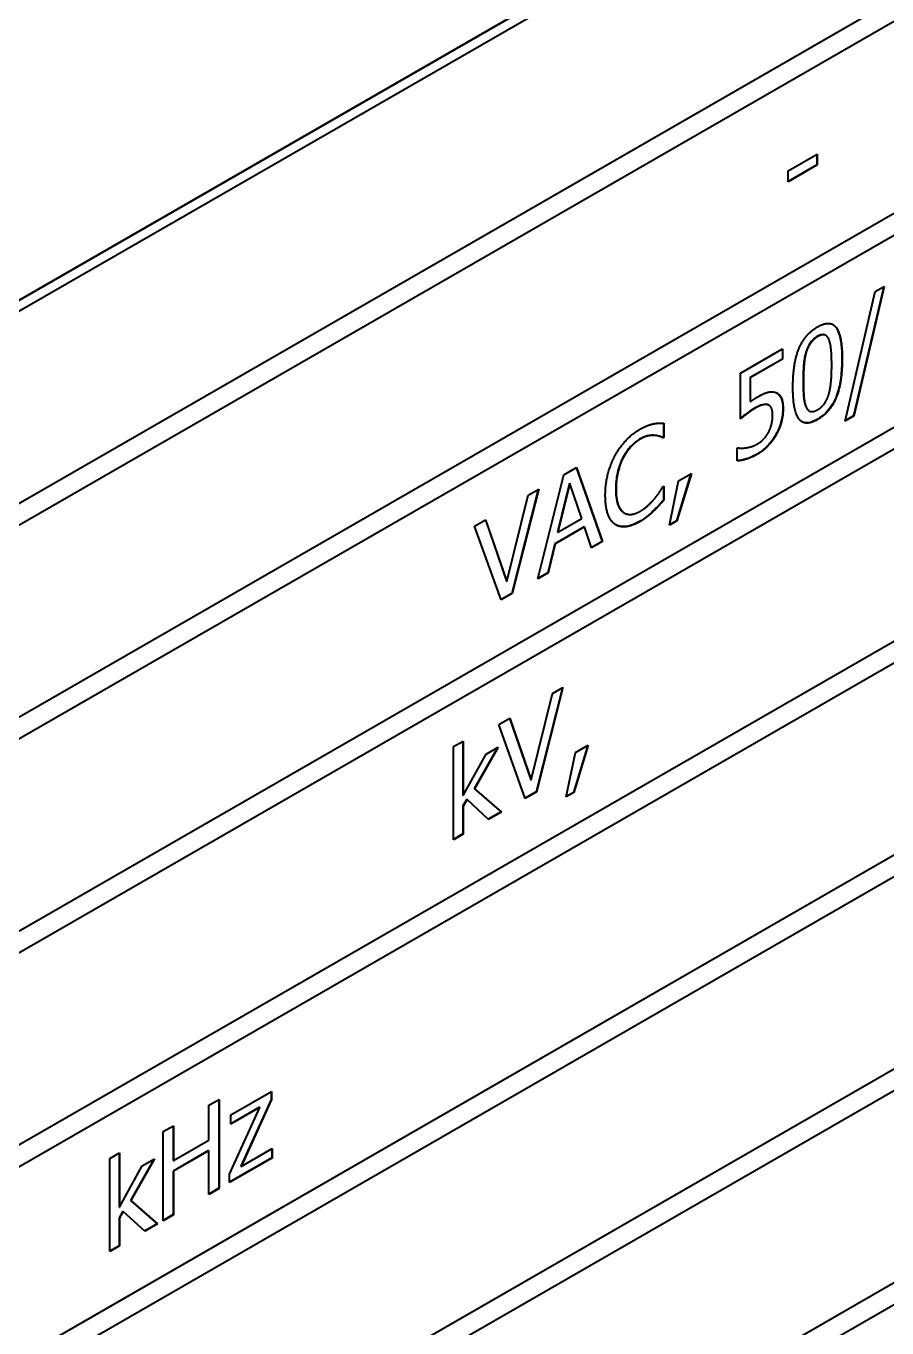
# Model space of a CAD drawing. Header units: millimetres. Extents: x 0 to 5945, y 0 to 4205.
# Drawn here: x 5600.78 to 5610.65, y 3304.96 to 3319.89 of the extents above; entities that cross this region are included whole.
import ezdxf

# ---------------------------------------------------------------- set-up
doc = ezdxf.new("R2010")
doc.units = ezdxf.units.MM
doc.header["$LTSCALE"] = 5
doc.layers.add('가시적인 것(ISO)', color=3, linetype='Continuous', lineweight=40)
doc.layers.add('가시적인 좁은 것(ISO)', color=3, linetype='Continuous', lineweight=35)

msp = doc.modelspace()

# ---------------------------------------------------------------- linework, layer by layer
at = {"layer": '가시적인 것(ISO)'}
for p, q in [((5590.2618, 3310.7408), (5622.7887, 3329.4718)), ((5590.2654, 3310.7388), (5622.7923, 3329.4698)), ((5590.3714, 3310.6772), (5622.6862, 3329.2861)), ((5590.3714, 3308.4739), (5622.6827, 3327.0807)), ((5622.6862, 3327.0787), (5590.3714, 3308.4699)), ((5590.3714, 3308.2246), (5622.6862, 3326.8334)), ((5590.3714, 3306.0213), (5622.6827, 3324.6281)), ((5622.6862, 3324.6261), (5590.3714, 3306.0172)), ((5590.3714, 3305.772), (5622.6862, 3324.3808)), ((5590.3714, 3303.5687), (5622.6827, 3322.1755)), ((5622.6862, 3322.1734), (5590.3714, 3303.5646)), ((5590.3714, 3303.3193), (5622.6862, 3321.9282)), ((5590.3714, 3301.116), (5622.6827, 3319.7228)), ((5622.6862, 3319.7208), (5590.3714, 3301.1119)), ((5590.3714, 3300.8667), (5622.6862, 3319.4755)), ((5609.5197, 3318.2319), (5609.8542, 3318.4245)), ((5609.8507, 3318.3023), (5609.5197, 3318.1117)), ((5609.8542, 3318.3003), (5609.5197, 3318.1076)), ((5609.8507, 3318.4225), (5609.8507, 3318.3023)), ((5609.8507, 3318.3023), (5609.8542, 3318.3003)), ((5609.8542, 3318.4245), (5609.8542, 3318.3003)), ((5609.5197, 3318.1076), (5609.5197, 3318.2319)), ((5590.3714, 3298.6634), (5622.6827, 3317.2702)), ((5622.6862, 3317.2681), (5590.3714, 3298.6593)), ((5590.3714, 3298.414), (5622.6862, 3317.0229)), ((5610.1744, 3315.362), (5610.5189, 3316.8499)), ((5610.616, 3316.9058), (5610.2712, 3315.4218)), ((5610.6207, 3316.9084), (5610.2747, 3315.4198)), ((5610.5189, 3316.8499), (5610.6207, 3316.9084)), ((5609.948, 3316.3468), (5609.9516, 3316.3447)), ((5608.9725, 3315.9138), (5609.4574, 3316.193)), ((5609.4539, 3316.075), (5609.0829, 3315.8613)), ((5609.4574, 3316.0729), (5609.0864, 3315.8593)), ((5609.4539, 3316.191), (5609.4539, 3316.075)), ((5609.4539, 3316.075), (5609.4574, 3316.0729)), ((5609.4574, 3316.193), (5609.4574, 3316.0729)), ((5608.9725, 3315.3871), (5608.9725, 3315.9138)), ((5609.0829, 3315.8613), (5609.0864, 3315.8593)), ((5609.0829, 3315.8613), (5609.0829, 3315.5889)), ((5609.0864, 3315.8593), (5609.0864, 3315.5868)), ((5609.0829, 3315.5889), (5609.0864, 3315.5868)), ((5609.2884, 3315.5507), (5609.292, 3315.5487)), ((5609.2975, 3315.5464), (5609.3011, 3315.5444)), ((5609.7589, 3315.4814), (5609.7624, 3315.4794)), ((5608.0908, 3315.3403), (5608.0908, 3315.1782)), ((5608.0944, 3315.3402), (5608.0944, 3315.1762)), ((5610.2747, 3315.4198), (5610.1744, 3315.362)), ((5610.2712, 3315.4218), (5610.1755, 3315.3667)), ((5610.2712, 3315.4218), (5610.2747, 3315.4198)), ((5608.0908, 3315.1782), (5608.0815, 3315.1729)), ((5608.0815, 3315.1729), (5608.085, 3315.1708)), ((5608.0944, 3315.1762), (5608.085, 3315.1708)), ((5608.0908, 3315.1782), (5608.0944, 3315.1762)), ((5608.936, 3315.0522), (5608.9446, 3315.0571)), ((5608.936, 3314.9072), (5608.936, 3315.0522)), ((5590.3714, 3296.2107), (5622.6827, 3314.8175)), ((5622.6862, 3314.8155), (5590.3714, 3296.2067)), ((5606.6496, 3313.5542), (5606.9476, 3314.7477)), ((5606.9476, 3314.7477), (5607.0923, 3314.831)), ((5607.0899, 3314.8297), (5607.3867, 3313.9827)), ((5607.0923, 3314.831), (5607.3903, 3313.9807)), ((5608.4059, 3314.761), (5608.2412, 3314.2206)), ((5608.411, 3314.7639), (5608.2448, 3314.2185)), ((5608.2627, 3314.6785), (5608.411, 3314.7639)), ((5590.3714, 3295.9614), (5622.6862, 3314.5702)), ((5606.6556, 3314.5796), (5606.3524, 3313.3871)), ((5606.6604, 3314.5823), (5606.356, 3313.3851)), ((5606.5408, 3314.5134), (5606.6604, 3314.5823)), ((5607.0135, 3314.6506), (5606.8775, 3314.0911)), ((5607.0171, 3314.6486), (5606.881, 3314.0891)), ((5607.0135, 3314.6506), (5607.0171, 3314.6486)), ((5607.1539, 3314.2462), (5607.0171, 3314.6486)), ((5608.0858, 3314.6131), (5608.0944, 3314.618)), ((5608.0908, 3314.616), (5608.0908, 3314.4577)), ((5608.0944, 3314.618), (5608.0944, 3314.4557)), ((5608.1581, 3314.1686), (5608.2627, 3314.6785)), ((5606.2958, 3313.5235), (5606.5408, 3314.5134)), ((5608.0908, 3314.4577), (5608.0944, 3314.4557)), ((5607.6394, 3314.3108), (5607.643, 3314.3088)), ((5607.9734, 3314.3321), (5607.9769, 3314.3301)), ((5605.9248, 3314.1587), (5606.0508, 3314.2313)), ((5606.2292, 3313.3121), (5605.9248, 3314.1587)), ((5606.0485, 3314.2299), (5606.2923, 3313.5255)), ((5606.0508, 3314.2313), (5606.2958, 3313.5235)), ((5607.1826, 3314.1509), (5606.8452, 3313.9566)), ((5607.1861, 3314.1488), (5606.8488, 3313.9546)), ((5606.881, 3314.0891), (5607.1539, 3314.2462)), ((5607.1826, 3314.1509), (5607.1861, 3314.1488)), ((5607.2663, 3313.9093), (5607.1861, 3314.1488)), ((5608.2448, 3314.2185), (5608.1581, 3314.1686)), ((5608.2412, 3314.2206), (5608.1591, 3314.1732)), ((5608.2412, 3314.2206), (5608.2448, 3314.2185)), ((5606.8775, 3314.0911), (5606.881, 3314.0891)), ((5607.3867, 3313.9827), (5607.2652, 3313.9127)), ((5607.3903, 3313.9807), (5607.2663, 3313.9093)), ((5607.3867, 3313.9827), (5607.3903, 3313.9807)), ((5606.8452, 3313.9566), (5606.765, 3313.6247)), ((5606.8488, 3313.9546), (5606.7685, 3313.6227)), ((5606.8452, 3313.9566), (5606.8488, 3313.9546)), ((5606.2923, 3313.5255), (5606.2958, 3313.5235)), ((5606.7685, 3313.6227), (5606.6496, 3313.5542)), ((5606.765, 3313.6247), (5606.6508, 3313.5589)), ((5606.765, 3313.6247), (5606.7685, 3313.6227)), ((5606.3524, 3313.3871), (5606.228, 3313.3154)), ((5606.356, 3313.3851), (5606.2292, 3313.3121)), ((5606.3524, 3313.3871), (5606.356, 3313.3851)), ((5590.3714, 3293.7581), (5622.6827, 3312.3649)), ((5622.6862, 3312.3629), (5590.3714, 3293.754)), ((5606.573, 3311.2479), (5606.818, 3312.2378)), ((5606.9328, 3312.3039), (5606.6296, 3311.1115)), ((5606.9376, 3312.3067), (5606.6332, 3311.1094)), ((5606.818, 3312.2378), (5606.9376, 3312.3067)), ((5590.3714, 3293.5088), (5622.6862, 3312.1176)), ((5606.202, 3311.8831), (5606.328, 3311.9557)), ((5606.5064, 3311.0364), (5606.202, 3311.8831)), ((5606.3257, 3311.9543), (5606.5695, 3311.2499)), ((5606.328, 3311.9557), (5606.573, 3311.2479)), ((5605.6827, 3311.6296), (5605.7944, 3311.6939)), ((5605.6827, 3310.5621), (5605.6827, 3311.6296)), ((5605.7909, 3311.6919), (5605.7909, 3311.0715)), ((5605.7944, 3311.6939), (5605.7944, 3311.0695)), ((5606.1885, 3311.6203), (5605.9198, 3311.1491)), ((5606.1955, 3311.6243), (5605.9233, 3311.1471)), ((5606.0566, 3311.5443), (5606.1955, 3311.6243)), ((5607.2241, 3311.6452), (5607.0594, 3311.1047)), ((5607.2291, 3311.6481), (5607.0629, 3311.1027)), ((5607.0808, 3311.5627), (5607.2291, 3311.6481)), ((5605.7944, 3311.0695), (5606.0566, 3311.5443)), ((5606.9763, 3311.0528), (5607.0808, 3311.5627)), ((5605.9198, 3311.1491), (5605.9233, 3311.1471)), ((5605.9198, 3311.1491), (5606.2285, 3310.8805)), ((5605.9233, 3311.1471), (5606.232, 3310.8785)), ((5606.5695, 3311.2499), (5606.573, 3311.2479)), ((5605.7909, 3311.0715), (5605.7944, 3311.0695)), ((5605.8353, 3311.0242), (5605.7909, 3310.949)), ((5605.8388, 3311.0222), (5605.7944, 3310.9469)), ((5605.8353, 3311.0242), (5605.8388, 3311.0222)), ((5606.0852, 3310.7939), (5605.8388, 3311.0222)), ((5606.6296, 3311.1115), (5606.5052, 3311.0398)), ((5606.6332, 3311.1094), (5606.5064, 3311.0364)), ((5606.6296, 3311.1115), (5606.6332, 3311.1094)), ((5607.0629, 3311.1027), (5606.9763, 3311.0528)), ((5607.0594, 3311.1047), (5606.9772, 3311.0574)), ((5607.0594, 3311.1047), (5607.0629, 3311.1027)), ((5605.7909, 3310.949), (5605.7944, 3310.9469)), ((5605.7909, 3310.949), (5605.7909, 3310.6285)), ((5605.7944, 3310.9469), (5605.7944, 3310.6264)), ((5606.2285, 3310.8805), (5606.0825, 3310.7964)), ((5606.232, 3310.8785), (5606.0852, 3310.7939)), ((5606.2285, 3310.8805), (5606.232, 3310.8785)), ((5605.7909, 3310.6285), (5605.6827, 3310.5662)), ((5605.7944, 3310.6264), (5605.6827, 3310.5621)), ((5605.7909, 3310.6285), (5605.7944, 3310.6264)), ((5602.8792, 3307.517), (5602.9966, 3307.5846)), ((5602.9931, 3307.5826), (5602.9931, 3306.5647)), ((5602.9966, 3307.5846), (5602.9966, 3306.5627)), ((5603.1299, 3307.4062), (5603.5962, 3307.6748)), ((5603.5926, 3307.5849), (5603.2445, 3306.818)), ((5603.5962, 3307.5828), (5603.248, 3306.8159)), ((5603.5926, 3307.6727), (5603.5926, 3307.5849)), ((5603.5926, 3307.5849), (5603.5962, 3307.5828)), ((5603.5962, 3307.6748), (5603.5962, 3307.5828)), ((5602.8792, 3307.1161), (5602.8792, 3307.517)), ((5603.1155, 3306.7272), (5603.4622, 3307.4916)), ((5603.4587, 3307.4937), (5603.1299, 3307.3043)), ((5603.4622, 3307.4916), (5603.1299, 3307.3002)), ((5603.1299, 3307.3002), (5603.1299, 3307.4062)), ((5603.4587, 3307.4937), (5603.4622, 3307.4916)), ((5602.3548, 3307.215), (5602.4723, 3307.2827)), ((5602.4688, 3307.2806), (5602.4688, 3306.8839)), ((5602.4723, 3307.2827), (5602.4723, 3306.8818)), ((5602.3548, 3306.1931), (5602.3548, 3307.215)), ((5602.4723, 3306.8818), (5602.8792, 3307.1161)), ((5601.741, 3306.9071), (5601.8527, 3306.9714)), ((5601.8492, 3306.9694), (5601.8492, 3306.349)), ((5601.8527, 3306.9714), (5601.8527, 3306.347)), ((5602.8756, 3306.9973), (5602.4688, 3306.763)), ((5602.8792, 3306.9952), (5602.4723, 3306.7609)), ((5602.8756, 3306.9973), (5602.8792, 3306.9952)), ((5602.8792, 3306.495), (5602.8792, 3306.9952)), ((5603.248, 3306.8159), (5603.6026, 3307.0201)), ((5603.5991, 3307.0181), (5603.5991, 3306.9137)), ((5603.6026, 3307.0201), (5603.6026, 3306.9116)), ((5601.741, 3305.8396), (5601.741, 3306.9071)), ((5601.8527, 3306.347), (5602.1149, 3306.8218)), ((5602.2469, 3306.8978), (5601.9781, 3306.4266)), ((5602.2539, 3306.9018), (5601.9817, 3306.4246)), ((5602.1149, 3306.8218), (5602.2539, 3306.9018)), ((5602.4688, 3306.8839), (5602.4723, 3306.8818)), ((5603.5991, 3306.9137), (5603.1155, 3306.6352)), ((5603.6026, 3306.9116), (5603.1155, 3306.6311)), ((5603.2445, 3306.818), (5603.248, 3306.8159)), ((5603.5991, 3306.9137), (5603.6026, 3306.9116)), ((5602.4688, 3306.763), (5602.4723, 3306.7609)), ((5602.4688, 3306.763), (5602.4688, 3306.2628)), ((5602.4723, 3306.7609), (5602.4723, 3306.2607)), ((5603.1155, 3306.6311), (5603.1155, 3306.7272)), ((5602.9931, 3306.5647), (5602.8792, 3306.4991)), ((5602.9966, 3306.5627), (5602.8792, 3306.495)), ((5602.9931, 3306.5647), (5602.9966, 3306.5627)), ((5601.9781, 3306.4266), (5602.2868, 3306.158)), ((5601.9781, 3306.4266), (5601.9817, 3306.4246)), ((5601.9817, 3306.4246), (5602.2904, 3306.156)), ((5601.8492, 3306.349), (5601.8527, 3306.347)), ((5601.8936, 3306.3017), (5601.8492, 3306.2265)), ((5601.8492, 3306.2265), (5601.8492, 3305.906)), ((5601.8492, 3306.2265), (5601.8527, 3306.2244)), ((5601.8971, 3306.2997), (5601.8527, 3306.2244)), ((5601.8527, 3306.2244), (5601.8527, 3305.9039)), ((5601.8936, 3306.3017), (5601.8971, 3306.2997)), ((5602.1435, 3306.0714), (5601.8971, 3306.2997)), ((5602.4688, 3306.2628), (5602.3548, 3306.1972)), ((5602.4723, 3306.2607), (5602.3548, 3306.1931)), ((5602.4688, 3306.2628), (5602.4723, 3306.2607)), ((5602.2868, 3306.158), (5602.1408, 3306.0739)), ((5602.2904, 3306.156), (5602.1435, 3306.0714)), ((5602.2868, 3306.158), (5602.2904, 3306.156)), ((5601.8492, 3305.906), (5601.741, 3305.8437)), ((5601.8527, 3305.9039), (5601.741, 3305.8396)), ((5601.8492, 3305.906), (5601.8527, 3305.9039))]:
    msp.add_line(p, q, dxfattribs=at)
for points, degree in [([(5609.5749, 3315.7489), (5609.5749, 3316.0255), (5609.7131, 3316.361), (5609.8578, 3316.4443)], 2), ([(5609.8578, 3316.4443), (5610.0032, 3316.528), (5610.14, 3316.3418), (5610.14, 3316.0751)], 2), ([(5609.8578, 3316.3308), (5609.8084, 3316.3024), (5609.7447, 3316.2118), (5609.726, 3316.1473)], 2), ([(5609.9875, 3316.2995), (5609.9696, 3316.3414), (5609.9073, 3316.3593), (5609.8578, 3316.3308)], 2), ([(5610.0197, 3316.0058), (5610.0197, 3316.111), (5610.0054, 3316.2576), (5609.9875, 3316.2995)], 2), ([(5609.726, 3316.1473), (5609.7081, 3316.0848), (5609.6952, 3315.9184), (5609.6952, 3315.8182)], 2), ([(5610.14, 3316.0751), (5610.14, 3315.8002), (5610.0018, 3315.463), (5609.8578, 3315.3801)], 2), ([(5609.9882, 3315.6763), (5610.0054, 3315.7367), (5610.0197, 3315.9007), (5610.0197, 3316.0058)], 2), ([(5609.6952, 3315.8182), (5609.6952, 3315.7105), (5609.7067, 3315.573), (5609.7253, 3315.5274)], 2), ([(5609.0864, 3315.5868), (5609.1079, 3315.6025), (5609.1494, 3315.6289), (5609.1666, 3315.6388)], 2), ([(5609.1666, 3315.6388), (5609.2347, 3315.678), (5609.3285, 3315.7064), (5609.3715, 3315.693)], 2), ([(5609.3715, 3315.693), (5609.4152, 3315.6801), (5609.4624, 3315.5914), (5609.4624, 3315.4986)], 2), ([(5609.8578, 3315.3801), (5609.7117, 3315.296), (5609.5749, 3315.4797), (5609.5749, 3315.7489)], 2), ([(5609.8578, 3315.4936), (5609.9065, 3315.5216), (5609.9703, 3315.6122), (5609.9882, 3315.6763)], 2), ([(5609.1473, 3315.5126), (5609.0986, 3315.4845), (5609.0019, 3315.4114), (5608.9725, 3315.3871)], 2), ([(5609.292, 3315.5487), (5609.2669, 3315.5599), (5609.1924, 3315.5385), (5609.1473, 3315.5126)], 2), ([(5609.2975, 3315.5464), (5609.2947, 3315.5481), (5609.2916, 3315.5495), (5609.2884, 3315.5507)], 3), ([(5609.3421, 3315.4301), (5609.3421, 3315.4848), (5609.3163, 3315.5395), (5609.292, 3315.5487)], 2), ([(5609.4624, 3315.4986), (5609.4624, 3315.4249), (5609.4216, 3315.2755), (5609.3844, 3315.2077)], 2), ([(5609.7253, 3315.5274), (5609.7425, 3315.4843), (5609.8063, 3315.4639), (5609.8578, 3315.4936)], 2), ([(5607.8215, 3315.2691), (5607.8659, 3315.2947), (5607.9439, 3315.3248), (5607.9769, 3315.3322)], 2), ([(5607.9769, 3315.3322), (5608.0055, 3315.3379), (5608.065, 3315.3415), (5608.0944, 3315.3402)], 2), ([(5609.297, 3315.2377), (5609.3192, 3315.2811), (5609.3421, 3315.3755), (5609.3421, 3315.4301)], 2), ([(5607.5342, 3314.963), (5607.5872, 3315.0622), (5607.7319, 3315.2176), (5607.8215, 3315.2691)], 2), ([(5607.9855, 3315.1988), (5607.9518, 3315.2009), (5607.8723, 3315.1825), (5607.8207, 3315.1528)], 2), ([(5608.085, 3315.1708), (5608.0693, 3315.1783), (5608.0206, 3315.1967), (5607.9855, 3315.1988)], 2), ([(5609.3844, 3315.2077), (5609.3471, 3315.1399), (5609.2361, 3315.0221), (5609.1673, 3314.9825)], 2), ([(5609.1695, 3315.1022), (5609.2053, 3315.1228), (5609.2726, 3315.1914), (5609.297, 3315.2377)], 2), ([(5607.8207, 3315.1528), (5607.7642, 3315.1202), (5607.6632, 3315.0082), (5607.6252, 3314.935)], 2), ([(5608.9446, 3315.0571), (5608.9582, 3315.0534), (5609.009, 3315.0528), (5609.0398, 3315.0573)], 2), ([(5609.0398, 3315.0573), (5609.0749, 3315.0635), (5609.133, 3315.0811), (5609.1695, 3315.1022)], 2), ([(5607.4239, 3314.5102), (5607.4239, 3314.6386), (5607.4805, 3314.8616), (5607.5342, 3314.963)], 2), ([(5607.6252, 3314.935), (5607.588, 3314.8614), (5607.5464, 3314.6793), (5607.5464, 3314.5807)], 2), ([(5609.1673, 3314.9825), (5609.1043, 3314.9462), (5608.9811, 3314.9076), (5608.936, 3314.9072)], 2), ([(5607.5464, 3314.5807), (5607.5464, 3314.4756), (5607.5901, 3314.3492), (5607.6281, 3314.3189)], 2), ([(5607.9919, 3314.4771), (5608.0242, 3314.5171), (5608.0722, 3314.5895), (5608.0858, 3314.6131)], 2), ([(5607.5349, 3314.1799), (5607.4819, 3314.2157), (5607.4239, 3314.381), (5607.4239, 3314.5102)], 2), ([(5607.8207, 3314.328), (5607.8716, 3314.3572), (5607.9583, 3314.4361), (5607.9919, 3314.4771)], 2), ([(5608.0944, 3314.4557), (5608.065, 3314.4231), (5608.0134, 3314.3644), (5607.9769, 3314.3301)], 2), ([(5607.6245, 3314.3209), (5607.6293, 3314.3172), (5607.6343, 3314.3138), (5607.6394, 3314.3108)], 3), ([(5607.6281, 3314.3189), (5607.6653, 3314.2898), (5607.7649, 3314.2958), (5607.8207, 3314.328)], 2), ([(5607.9769, 3314.3301), (5607.9382, 3314.2929), (5607.8723, 3314.2401), (5607.8193, 3314.2095)], 2), ([(5607.8193, 3314.2095), (5607.7334, 3314.16), (5607.588, 3314.1434), (5607.5349, 3314.1799)], 2)]:
    msp.add_open_spline(points, degree=degree, dxfattribs=at)
for points, knots in [([(5609.948, 3316.3468), (5609.9476, 3316.347), (5609.9471, 3316.3473), (5609.9332, 3316.3548), (5609.9203, 3316.3552), (5609.8925, 3316.3519), (5609.8733, 3316.3438), (5609.8543, 3316.3329)], [-0.025660223, -0.025660223, -0.025660223, -0.025660223, -0.025347601, -0.025347601, -0.016099745, -0.016099745, 0, 0, 0, 0]), ([(5610.0321, 3316.4707), (5610.036, 3316.4683), (5610.0398, 3316.4657), (5610.058, 3316.4513), (5610.0804, 3316.4284), (5610.1274, 3316.2984), (5610.1365, 3316.1897), (5610.1365, 3316.0772)], [-0.15325022, -0.15325022, -0.15325022, -0.15325022, -0.13893082, -0.13893082, -0.08257118, -0.08257118, 0, 0, 0, 0]), ([(5609.8543, 3316.3329), (5609.8433, 3316.3266), (5609.8323, 3316.3192), (5609.8117, 3316.3028), (5609.8022, 3316.2941), (5609.7836, 3316.2738), (5609.77, 3316.2572), (5609.7413, 3316.2054), (5609.7305, 3316.177), (5609.7225, 3316.1493)], [-0.070296819, -0.070296819, -0.070296819, -0.070296819, -0.052045902, -0.052045902, -0.03550401, -0.03550401, -0.018275131, -0.018275131, 0, 0, 0, 0]), ([(5609.7225, 3316.1493), (5609.7086, 3316.1007), (5609.7017, 3316.0489), (5609.6964, 3315.9816), (5609.6917, 3315.9202), (5609.6917, 3315.8202)], [-0.22442255, -0.22442255, -0.22442255, -0.22442255, -0.07339235, -0.07339235, 0, 0, 0, 0]), ([(5610.1365, 3316.0772), (5610.1365, 3316.0075), (5610.1332, 3315.932), (5610.1158, 3315.8004), (5610.1037, 3315.7382), (5610.0729, 3315.6451), (5610.0564, 3315.6032), (5610.0107, 3315.5246), (5609.9869, 3315.4928), (5609.9264, 3315.4298), (5609.8904, 3315.403), (5609.8543, 3315.3822)], [-0.20940006, -0.20940006, -0.20940006, -0.20940006, -0.13913308, -0.13913308, -0.0852227, -0.0852227, -0.05527545, -0.05527545, -0.03063998, -0.03063998, 0, 0, 0, 0]), ([(5609.6917, 3315.8202), (5609.6917, 3315.7633), (5609.6929, 3315.6981), (5609.6992, 3315.6221), (5609.704, 3315.573), (5609.7218, 3315.5295)], [-0.14829847, -0.14829847, -0.14829847, -0.14829847, -0.0422774, -0.0422774, 0, 0, 0, 0]), ([(5609.3929, 3315.6841), (5609.399, 3315.6805), (5609.4047, 3315.6762), (5609.422, 3315.6601), (5609.4324, 3315.6454), (5609.454, 3315.5955), (5609.4589, 3315.5498), (5609.4589, 3315.5006)], [-0.063185962, -0.063185962, -0.063185962, -0.063185962, -0.054884796, -0.054884796, -0.036071472, -0.036071472, 0, 0, 0, 0]), ([(5609.1437, 3315.5146), (5609.0955, 3315.4868), (5609.0595, 3315.4597), (5609.0239, 3315.4328), (5608.9958, 3315.4112), (5608.9725, 3315.392)], [-0.031951483, -0.031951483, -0.031951483, -0.031951483, -0.020810308, -0.020810308, -0.001012203, -0.001012203, -0.001012203, -0.001012203]), ([(5609.2884, 3315.5507), (5609.2799, 3315.5545), (5609.2705, 3315.5564), (5609.2457, 3315.5566), (5609.2324, 3315.5531), (5609.1993, 3315.5436), (5609.1714, 3315.5305), (5609.1437, 3315.5146)], [-0.032768317, -0.032768317, -0.032768317, -0.032768317, -0.028937171, -0.028937171, -0.023424395, -0.023424395, 0, 0, 0, 0]), ([(5609.4589, 3315.5006), (5609.4589, 3315.4362), (5609.4472, 3315.383), (5609.4239, 3315.3005), (5609.4055, 3315.2546), (5609.3808, 3315.2097)], [-0.054445526, -0.054445526, -0.054445526, -0.054445526, -0.0307181, -0.0307181, 0, 0, 0, 0]), ([(5609.7218, 3315.5295), (5609.7263, 3315.5182), (5609.7318, 3315.5079), (5609.7444, 3315.492), (5609.7511, 3315.4859), (5609.7589, 3315.4814)], [-0.039102264, -0.039102264, -0.039102264, -0.039102264, -0.032354644, -0.032354644, -0.026578124, -0.026578124, -0.026578124, -0.026578124]), ([(5609.8543, 3315.3822), (5609.8319, 3315.3692), (5609.8094, 3315.3586), (5609.7674, 3315.3451), (5609.7481, 3315.3416), (5609.7108, 3315.3423), (5609.6936, 3315.3468), (5609.6785, 3315.3552)], [-0.31842213, -0.31842213, -0.31842213, -0.31842213, -0.26242955, -0.26242955, -0.2112836, -0.2112836, -0.15758506, -0.15758506, -0.15758506, -0.15758506]), ([(5607.9819, 3315.2008), (5607.9504, 3315.2028), (5607.9227, 3315.197), (5607.8792, 3315.187), (5607.8477, 3315.1724), (5607.8172, 3315.1548)], [-0.038443548, -0.038443548, -0.038443548, -0.038443548, -0.02591263, -0.02591263, 0, 0, 0, 0]), ([(5608.0815, 3315.1729), (5608.0685, 3315.1791), (5608.055, 3315.1844), (5608.0233, 3315.1963), (5608.0025, 3315.1996), (5607.9819, 3315.2008)], [-0.034806296, -0.034806296, -0.034806296, -0.034806296, -0.019881797, -0.019881797, 0, 0, 0, 0]), ([(5609.3808, 3315.2097), (5609.3683, 3315.1868), (5609.3543, 3315.165), (5609.3193, 3315.1172), (5609.3004, 3315.0961), (5609.2487, 3315.0412), (5609.2065, 3315.0091), (5609.1638, 3314.9845)], [-0.056427795, -0.056427795, -0.056427795, -0.056427795, -0.047623902, -0.047623902, -0.036268053, -0.036268053, 0, 0, 0, 0]), ([(5607.8172, 3315.1548), (5607.7971, 3315.1433), (5607.7773, 3315.1293), (5607.7354, 3315.0937), (5607.7167, 3315.074), (5607.6709, 3315.0209), (5607.6443, 3314.9807), (5607.6217, 3314.937)], [-0.055754061, -0.055754061, -0.055754061, -0.055754061, -0.043541674, -0.043541674, -0.029538231, -0.029538231, 0, 0, 0, 0]), ([(5607.6217, 3314.937), (5607.5912, 3314.8768), (5607.5739, 3314.8174), (5607.5486, 3314.7065), (5607.5429, 3314.6426), (5607.5429, 3314.5828)], [-0.073843925, -0.073843925, -0.073843925, -0.073843925, -0.043887332, -0.043887332, 0, 0, 0, 0]), ([(5609.1638, 3314.9845), (5609.1061, 3314.9513), (5609.0621, 3314.9361), (5609.0042, 3314.9179), (5608.9684, 3314.9101), (5608.936, 3314.9093)], [-0.051566752, -0.051566752, -0.051566752, -0.051566752, -0.031583396, -0.031583396, -0.001110284, -0.001110284, -0.001110284, -0.001110284]), ([(5607.5429, 3314.5828), (5607.5429, 3314.4833), (5607.5575, 3314.4321), (5607.5823, 3314.3688), (5607.6002, 3314.3404), (5607.6245, 3314.3209)], [-0.060725614, -0.060725614, -0.060725614, -0.060725614, -0.032110338, -0.032110338, 0, 0, 0, 0]), ([(5608.0908, 3314.4577), (5608.0724, 3314.4372), (5608.054, 3314.4166), (5608.0161, 3314.3735), (5607.9941, 3314.3516), (5607.9734, 3314.3321)], [-0.03564815, -0.03564815, -0.03564815, -0.03564815, -0.018421588, -0.018421588, 0, 0, 0, 0]), ([(5607.9734, 3314.3321), (5607.9499, 3314.3096), (5607.926, 3314.288), (5607.8765, 3314.2483), (5607.8455, 3314.2287), (5607.8158, 3314.2116)], [-0.049518845, -0.049518845, -0.049518845, -0.049518845, -0.025242968, -0.025242968, 0, 0, 0, 0]), ([(5607.8158, 3314.2116), (5607.7847, 3314.1937), (5607.7538, 3314.1792), (5607.6944, 3314.1592), (5607.666, 3314.1534), (5607.6039, 3314.151), (5607.5724, 3314.1582), (5607.5448, 3314.1736)], [-0.089705364, -0.089705364, -0.089705364, -0.089705364, -0.063541558, -0.063541558, -0.038670028, -0.038670028, -0.005477565, -0.005477565, -0.005477565, -0.005477565])]:
    msp.add_open_spline(points, degree=3, knots=knots, dxfattribs=at)
at = {"layer": '가시적인 좁은 것(ISO)'}
for p, q in [((5609.8543, 3316.3329), (5609.8578, 3316.3308)), ((5609.7225, 3316.1493), (5609.726, 3316.1473)), ((5610.1365, 3316.0772), (5610.14, 3316.0751)), ((5609.6917, 3315.8202), (5609.6952, 3315.8182)), ((5609.1437, 3315.5146), (5609.1473, 3315.5126)), ((5609.4589, 3315.5006), (5609.4624, 3315.4986)), ((5609.7218, 3315.5295), (5609.7253, 3315.5274)), ((5609.8543, 3315.3822), (5609.8578, 3315.3801)), ((5607.9819, 3315.2008), (5607.9855, 3315.1988)), ((5609.3808, 3315.2097), (5609.3844, 3315.2077)), ((5607.8172, 3315.1548), (5607.8207, 3315.1528)), ((5607.6217, 3314.937), (5607.6252, 3314.935)), ((5609.1638, 3314.9845), (5609.1673, 3314.9825)), ((5607.5429, 3314.5828), (5607.5464, 3314.5807)), ((5607.6245, 3314.3209), (5607.6281, 3314.3189)), ((5607.8158, 3314.2116), (5607.8193, 3314.2095))]:
    msp.add_line(p, q, dxfattribs=at)

doc.saveas('drawing.dxf')
